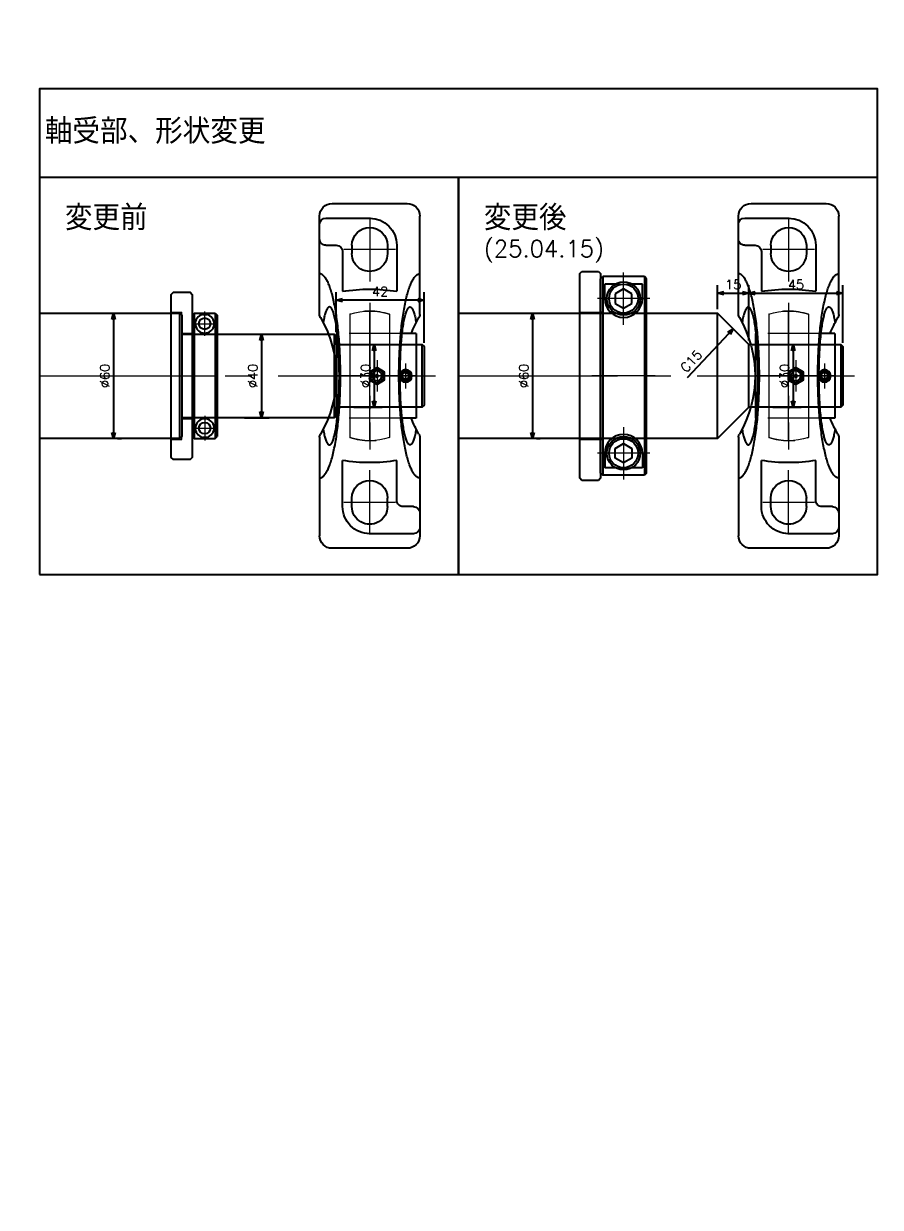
# Model space of a CAD drawing. Header units: millimetres. Extents: x -8731 to 85711, y -14522 to 31379.
# Drawn here: x 37016 to 37426, y 3893 to 4460 of the extents above; entities that cross this region are included whole.
import ezdxf
from ezdxf import colors
from ezdxf.entities.mleader import LeaderData, LeaderLine
from ezdxf.enums import TextEntityAlignment as Align
from ezdxf.math import Vec2, Vec3

# ---------------------------------------------------------------- set-up
doc = ezdxf.new("R2010")
doc.units = ezdxf.units.MM
doc.header["$LTSCALE"] = 4
doc.header["$PDMODE"] = 99
doc.header["$PDSIZE"] = 1
doc.linetypes.add('CENTER2', pattern=[28.575, 19.05, -3.175, 3.175, -3.175])
doc.linetypes.add('HIDDEN', pattern=[9.525, 6.35, -3.175])
for name, color, linetype, lineweight in [('01_NORMAL', 7, 'Continuous', 25), ('04_HIDDEN', 2, 'HIDDEN', 13), ('05_CENTER', 4, 'CENTER2', 13), ('07_TEXT', 3, 'Continuous', 13), ('08_DIM', 3, 'Continuous', 13)]:
    doc.layers.add(name, color=color, linetype=linetype, lineweight=lineweight)
doc.layers.add('10_DRAFT', color=8, linetype='Continuous', lineweight=0, plot=False)
doc.styles.add('KSS_TXT', font='txt.shx', dxfattribs={"bigfont": 'extfont2.shx'})
doc.styles.get("Standard").update_dxf_attribs({"font": 'txt.shx', "bigfont": 'extfont2.shx'})
doc.dimstyles.new('KSS_DIM', dxfattribs={"dimscale": 3, "dimtxt": 3, "dimasz": 2.5, "dimexe": 1.25, "dimexo": 0.625, "dimtad": 1, "dimdsep": 46, "dimtxsty": 'KSS_TXT', "dimblk": 'OPEN30', "dimcen": 0, "dimazin": 2, "dimtfac": 0.75, "dimtmove": 0, "dimatfit": 3, "dimldrblk": 'OPEN30', "dimfxl": 1, "dimtolj": 1, "dimarcsym": 0})

# ---------------------------------------------------------------- blocks, each defined once
blk = doc.blocks.new('AM_BALLOON1')
at = {"transparency": 16777216}
blk.add_circle((0, 0), 5, dxfattribs=at)
blk.add_attdef('B_NUMBER', text='', height=3, dxfattribs=at).set_placement((0, 0), align=Align.MIDDLE_CENTER)
blk = doc.blocks.new('_OPEN')
at = {"color": 0, "linetype": 'ByBlock'}
for p, q in [((-1, 0.167), (0, 0)), ((0, 0), (-1, -0.167)), ((0, 0), (-1, 0))]:
    blk.add_line(p, q, dxfattribs=at)
blk = doc.blocks.new('MUCAP206Jc_1_1_1')
at = {"color": 0}
for p, q in [((-29.39, 24), (-76.5, 24)), ((29.39, 24), (76.5, 24)), ((-82.5, 18), (-82.5, -18)), ((-75.5, 21), (-75.5, 0)), ((-62.5, 21), (-62.5, 16)), ((82.5, -18), (82.5, 18)), ((-59.5, 13), (-40.48, 13)), ((-20.25, 15.9), (20.25, 15.9)), ((-20.25, 15.53), (-20.25, 15.9)), ((20.25, 15.53), (20.25, 15.9)), ((62.5, 13), (40.48, 13)), ((-62.5, 8.5), (-58.5, 8.5)), ((62.5, 8.5), (58.5, 8.5)), ((75.5, -21), (75.5, 0)), ((-62.5, -8.5), (-58.5, -8.5)), ((62.5, -8.5), (58.5, -8.5)), ((-62.5, -13), (-40.48, -13)), ((-20.25, -22.2), (-20.25, -15.53)), ((20.25, -22.2), (20.25, -15.53)), ((59.5, -13), (40.48, -13)), ((62.5, -21), (62.5, -16)), ((-20.25, -22.2), (20.25, -22.2)), ((-29.39, -24), (-76.5, -24)), ((29.39, -24), (76.5, -24))]:
    blk.add_line(p, q, dxfattribs=at)
for points in [[(-2.02, 0), (-4.04, -3.5), (-2.02, -7), (2.02, -7), (4.04, -3.5), (2.02, 0)], [(-0.87, -15.7), (-1.73, -17.2), (-0.87, -18.7), (0.87, -18.7), (1.73, -17.2), (0.87, -15.7)]]:
    blk.add_lwpolyline(points, close=True, dxfattribs=at)
for points in [[(48.83, 24, 0), (48.82, 23.75, 0), (48.77, 23.51, 0), (48.7, 23.26, 0), (48.6, 23.02, 0), (48.46, 22.78, 0), (48.3, 22.53, 0), (48.11, 22.29, 0), (47.89, 22.05, 0), (47.64, 21.81, 0), (47.37, 21.57, 0), (47.06, 21.33, 0), (46.73, 21.1, 0), (46.37, 20.86, 0), (45.98, 20.63, 0), (45.56, 20.4, 0), (45.11, 20.17, 0), (44.64, 19.95, 0), (44.14, 19.72, 0), (43.62, 19.5, 0), (43.07, 19.29, 0), (42.49, 19.07, 0), (41.88, 18.86, 0), (41.26, 18.65, 0), (40.6, 18.44, 0), (39.92, 18.24, 0), (39.22, 18.04, 0), (38.5, 17.85, 0), (37.75, 17.66, 0), (36.98, 17.47, 0), (36.18, 17.28, 0), (35.37, 17.11, 0), (34.53, 16.93, 0), (33.67, 16.76, 0), (32.79, 16.59, 0), (31.9, 16.43, 0), (30.98, 16.27, 0), (30.04, 16.12, 0), (29.09, 15.97, 0), (28.12, 15.82, 0), (27.13, 15.68, 0), (26.12, 15.55, 0), (25.1, 15.42, 0), (24.07, 15.3, 0), (23.02, 15.18, 0), (21.96, 15.07, 0), (20.88, 14.96, 0), (19.79, 14.86, 0), (18.69, 14.76, 0), (17.57, 14.67, 0), (16.45, 14.58, 0), (15.32, 14.51, 0), (14.17, 14.43, 0), (13.02, 14.36, 0), (11.87, 14.3, 0), (10.7, 14.24, 0), (9.53, 14.19, 0), (8.35, 14.15, 0), (7.17, 14.11, 0), (5.98, 14.07, 0), (4.79, 14.05, 0), (3.59, 14.03, 0), (2.4, 14.01, 0), (1.2, 14, 0), (0, 14, 0), (-1.2, 14, 0), (-2.4, 14.01, 0), (-3.59, 14.03, 0), (-4.79, 14.05, 0), (-5.98, 14.07, 0), (-7.17, 14.11, 0), (-8.35, 14.15, 0), (-9.53, 14.19, 0), (-10.7, 14.24, 0), (-11.87, 14.3, 0), (-13.02, 14.36, 0), (-14.17, 14.43, 0), (-15.32, 14.51, 0), (-16.45, 14.58, 0), (-17.57, 14.67, 0), (-18.69, 14.76, 0), (-19.79, 14.86, 0), (-20.88, 14.96, 0), (-21.96, 15.07, 0), (-23.02, 15.18, 0), (-24.07, 15.3, 0), (-25.1, 15.42, 0), (-26.12, 15.55, 0), (-27.13, 15.68, 0), (-28.12, 15.82, 0), (-29.09, 15.97, 0), (-30.04, 16.12, 0), (-30.98, 16.27, 0), (-31.9, 16.43, 0), (-32.79, 16.59, 0), (-33.67, 16.76, 0), (-34.53, 16.93, 0), (-35.37, 17.11, 0), (-36.18, 17.28, 0), (-36.98, 17.47, 0), (-37.75, 17.66, 0), (-38.5, 17.85, 0), (-39.22, 18.04, 0), (-39.92, 18.24, 0), (-40.6, 18.44, 0), (-41.26, 18.65, 0), (-41.88, 18.86, 0), (-42.49, 19.07, 0), (-43.07, 19.29, 0), (-43.62, 19.5, 0), (-44.14, 19.72, 0), (-44.64, 19.95, 0), (-45.11, 20.17, 0), (-45.56, 20.4, 0), (-45.98, 20.63, 0), (-46.37, 20.86, 0), (-46.73, 21.1, 0), (-47.06, 21.33, 0), (-47.37, 21.57, 0), (-47.64, 21.81, 0), (-47.89, 22.05, 0), (-48.11, 22.29, 0), (-48.3, 22.53, 0), (-48.46, 22.78, 0), (-48.6, 23.02, 0), (-48.7, 23.26, 0), (-48.77, 23.51, 0), (-48.82, 23.75, 0), (-48.83, 24, 0)], [(25.5, 22.27, 0), (26.23, 22.14, 0), (26.92, 22, 0), (27.57, 21.87, 0), (28.2, 21.73, 0), (28.78, 21.58, 0), (29.33, 21.43, 0), (29.85, 21.28, 0), (30.33, 21.13, 0), (30.77, 20.98, 0), (31.17, 20.82, 0), (31.53, 20.66, 0), (31.86, 20.5, 0), (32.14, 20.34, 0), (32.38, 20.18, 0), (32.59, 20.01, 0), (32.75, 19.85, 0), (32.87, 19.68, 0), (32.95, 19.51, 0), (33, 19.35, 0), (32.99, 19.18, 0), (32.95, 19.01, 0), (32.87, 18.85, 0), (32.75, 18.68, 0), (32.58, 18.51, 0), (32.38, 18.35, 0), (32.13, 18.19, 0), (31.85, 18.02, 0), (31.52, 17.86, 0), (31.16, 17.7, 0), (30.75, 17.55, 0), (30.31, 17.39, 0), (29.83, 17.24, 0), (29.32, 17.09, 0), (28.76, 16.94, 0), (28.18, 16.8, 0), (27.55, 16.66, 0), (26.89, 16.52, 0), (26.2, 16.39, 0), (25.48, 16.26, 0), (24.72, 16.13, 0), (23.94, 16.01, 0), (23.12, 15.89, 0), (22.28, 15.77, 0), (21.4, 15.66, 0), (20.5, 15.56, 0), (19.58, 15.45, 0), (18.63, 15.36, 0), (17.66, 15.27, 0), (16.66, 15.18, 0), (15.65, 15.1, 0), (14.61, 15.02, 0), (13.56, 14.95, 0), (12.49, 14.88, 0), (11.4, 14.82, 0), (10.3, 14.77, 0), (9.19, 14.72, 0), (8.07, 14.67, 0), (6.93, 14.64, 0), (5.79, 14.6, 0), (4.64, 14.58, 0), (3.49, 14.56, 0), (2.33, 14.54, 0), (1.16, 14.53, 0), (0, 14.53, 0), (-1.16, 14.53, 0), (-2.33, 14.54, 0), (-3.49, 14.56, 0), (-4.64, 14.58, 0), (-5.79, 14.6, 0), (-6.93, 14.64, 0), (-8.07, 14.67, 0), (-9.19, 14.72, 0), (-10.3, 14.77, 0), (-11.4, 14.82, 0), (-12.49, 14.88, 0), (-13.56, 14.95, 0), (-14.61, 15.02, 0), (-15.65, 15.1, 0), (-16.66, 15.18, 0), (-17.66, 15.27, 0), (-18.63, 15.36, 0), (-19.58, 15.45, 0), (-20.5, 15.56, 0), (-21.4, 15.66, 0), (-22.28, 15.77, 0), (-23.12, 15.89, 0), (-23.94, 16.01, 0), (-24.72, 16.13, 0), (-25.48, 16.26, 0), (-26.2, 16.39, 0), (-26.89, 16.52, 0), (-27.55, 16.66, 0), (-28.18, 16.8, 0), (-28.76, 16.94, 0), (-29.32, 17.09, 0), (-29.83, 17.24, 0), (-30.31, 17.39, 0), (-30.75, 17.55, 0), (-31.16, 17.7, 0), (-31.52, 17.86, 0), (-31.85, 18.02, 0), (-32.13, 18.19, 0), (-32.38, 18.35, 0), (-32.58, 18.51, 0), (-32.75, 18.68, 0), (-32.87, 18.85, 0), (-32.95, 19.01, 0), (-32.99, 19.18, 0), (-33, 19.35, 0), (-32.95, 19.51, 0), (-32.87, 19.68, 0), (-32.75, 19.85, 0), (-32.59, 20.01, 0), (-32.38, 20.18, 0), (-32.14, 20.34, 0), (-31.86, 20.5, 0), (-31.53, 20.66, 0), (-31.17, 20.82, 0), (-30.77, 20.98, 0), (-30.33, 21.13, 0), (-29.85, 21.28, 0), (-29.33, 21.43, 0), (-28.78, 21.58, 0), (-28.2, 21.73, 0), (-27.57, 21.87, 0), (-26.92, 22, 0), (-26.23, 22.14, 0), (-25.5, 22.27, 0)], [(48.83, -24, 0), (48.82, -23.75, 0), (48.77, -23.51, 0), (48.7, -23.26, 0), (48.6, -23.02, 0), (48.46, -22.78, 0), (48.3, -22.53, 0), (48.11, -22.29, 0), (47.89, -22.05, 0), (47.64, -21.81, 0), (47.37, -21.57, 0), (47.06, -21.33, 0), (46.73, -21.1, 0), (46.37, -20.86, 0), (45.98, -20.63, 0), (45.56, -20.4, 0), (45.11, -20.17, 0), (44.64, -19.95, 0), (44.14, -19.72, 0), (43.62, -19.5, 0), (43.07, -19.29, 0), (42.49, -19.07, 0), (41.88, -18.86, 0), (41.26, -18.65, 0), (40.6, -18.44, 0), (39.92, -18.24, 0), (39.22, -18.04, 0), (38.5, -17.85, 0), (37.75, -17.66, 0), (36.98, -17.47, 0), (36.18, -17.28, 0), (35.37, -17.11, 0), (34.53, -16.93, 0), (33.67, -16.76, 0), (32.79, -16.59, 0), (31.9, -16.43, 0), (30.98, -16.27, 0), (30.04, -16.12, 0), (29.09, -15.97, 0), (28.12, -15.82, 0), (27.13, -15.69, 0), (26.12, -15.55, 0), (25.1, -15.42, 0), (24.07, -15.3, 0), (23.02, -15.18, 0), (21.96, -15.07, 0), (20.88, -14.96, 0), (19.79, -14.86, 0), (18.69, -14.76, 0), (17.57, -14.67, 0), (16.45, -14.59, 0), (15.32, -14.51, 0), (14.17, -14.43, 0), (13.02, -14.36, 0), (11.87, -14.3, 0), (10.7, -14.24, 0), (9.53, -14.19, 0), (8.35, -14.15, 0), (7.17, -14.11, 0), (5.98, -14.08, 0), (4.79, -14.05, 0), (3.59, -14.03, 0), (2.4, -14.01, 0), (1.2, -14, 0), (0, -14, 0), (-1.2, -14, 0), (-2.4, -14.01, 0), (-3.59, -14.03, 0), (-4.79, -14.05, 0), (-5.98, -14.08, 0), (-7.17, -14.11, 0), (-8.35, -14.15, 0), (-9.53, -14.19, 0), (-10.7, -14.24, 0), (-11.87, -14.3, 0), (-13.02, -14.36, 0), (-14.17, -14.43, 0), (-15.32, -14.51, 0), (-16.45, -14.59, 0), (-17.57, -14.67, 0), (-18.69, -14.76, 0), (-19.79, -14.86, 0), (-20.88, -14.96, 0), (-21.96, -15.07, 0), (-23.02, -15.18, 0), (-24.07, -15.3, 0), (-25.1, -15.42, 0), (-26.12, -15.55, 0), (-27.13, -15.69, 0), (-28.12, -15.82, 0), (-29.09, -15.97, 0), (-30.04, -16.12, 0), (-30.98, -16.27, 0), (-31.9, -16.43, 0), (-32.79, -16.59, 0), (-33.67, -16.76, 0), (-34.53, -16.93, 0), (-35.37, -17.11, 0), (-36.18, -17.28, 0), (-36.98, -17.47, 0), (-37.75, -17.66, 0), (-38.5, -17.85, 0), (-39.22, -18.04, 0), (-39.92, -18.24, 0), (-40.6, -18.44, 0), (-41.26, -18.65, 0), (-41.88, -18.86, 0), (-42.49, -19.07, 0), (-43.07, -19.29, 0), (-43.62, -19.5, 0), (-44.14, -19.72, 0), (-44.64, -19.95, 0), (-45.11, -20.17, 0), (-45.56, -20.4, 0), (-45.98, -20.63, 0), (-46.37, -20.86, 0), (-46.73, -21.1, 0), (-47.06, -21.33, 0), (-47.37, -21.57, 0), (-47.64, -21.81, 0), (-47.89, -22.05, 0), (-48.11, -22.29, 0), (-48.3, -22.53, 0), (-48.46, -22.78, 0), (-48.6, -23.02, 0), (-48.7, -23.26, 0), (-48.77, -23.51, 0), (-48.82, -23.75, 0), (-48.83, -24, 0)], [(25.5, -22.27, 0), (26.23, -22.14, 0), (26.92, -22, 0), (27.57, -21.87, 0), (28.2, -21.73, 0), (28.78, -21.58, 0), (29.33, -21.43, 0), (29.85, -21.28, 0), (30.33, -21.13, 0), (30.77, -20.98, 0), (31.17, -20.82, 0), (31.53, -20.66, 0), (31.86, -20.5, 0), (32.14, -20.34, 0), (32.38, -20.18, 0), (32.59, -20.01, 0), (32.75, -19.85, 0), (32.87, -19.68, 0), (32.95, -19.51, 0), (33, -19.35, 0), (32.99, -19.18, 0), (32.95, -19.01, 0), (32.87, -18.85, 0), (32.75, -18.68, 0), (32.58, -18.51, 0), (32.38, -18.35, 0), (32.13, -18.19, 0), (31.85, -18.02, 0), (31.52, -17.86, 0), (31.16, -17.71, 0), (30.75, -17.55, 0), (30.31, -17.39, 0), (29.83, -17.24, 0), (29.32, -17.09, 0), (28.76, -16.95, 0), (28.18, -16.8, 0), (27.55, -16.66, 0), (26.89, -16.52, 0), (26.2, -16.39, 0), (25.48, -16.26, 0), (24.72, -16.13, 0), (23.94, -16.01, 0), (23.12, -15.89, 0), (22.28, -15.77, 0), (21.4, -15.66, 0), (20.5, -15.56, 0), (19.58, -15.45, 0), (18.63, -15.36, 0), (17.66, -15.27, 0), (16.66, -15.18, 0), (15.65, -15.1, 0), (14.61, -15.02, 0), (13.56, -14.95, 0), (12.49, -14.88, 0), (11.4, -14.82, 0), (10.3, -14.77, 0), (9.19, -14.72, 0), (8.07, -14.68, 0), (6.93, -14.64, 0), (5.79, -14.6, 0), (4.64, -14.58, 0), (3.49, -14.56, 0), (2.33, -14.54, 0), (1.16, -14.53, 0), (0, -14.53, 0), (-1.16, -14.53, 0), (-2.33, -14.54, 0), (-3.49, -14.56, 0), (-4.64, -14.58, 0), (-5.79, -14.6, 0), (-6.93, -14.64, 0), (-8.07, -14.68, 0), (-9.19, -14.72, 0), (-10.3, -14.77, 0), (-11.4, -14.82, 0), (-12.49, -14.88, 0), (-13.56, -14.95, 0), (-14.61, -15.02, 0), (-15.65, -15.1, 0), (-16.66, -15.18, 0), (-17.66, -15.27, 0), (-18.63, -15.36, 0), (-19.58, -15.45, 0), (-20.5, -15.56, 0), (-21.4, -15.66, 0), (-22.28, -15.77, 0), (-23.12, -15.89, 0), (-23.94, -16.01, 0), (-24.72, -16.13, 0), (-25.48, -16.26, 0), (-26.2, -16.39, 0), (-26.89, -16.52, 0), (-27.55, -16.66, 0), (-28.18, -16.8, 0), (-28.76, -16.95, 0), (-29.32, -17.09, 0), (-29.83, -17.24, 0), (-30.31, -17.39, 0), (-30.75, -17.55, 0), (-31.16, -17.71, 0), (-31.52, -17.86, 0), (-31.85, -18.02, 0), (-32.13, -18.19, 0), (-32.38, -18.35, 0), (-32.58, -18.51, 0), (-32.75, -18.68, 0), (-32.87, -18.85, 0), (-32.95, -19.01, 0), (-32.99, -19.18, 0), (-33, -19.35, 0), (-32.95, -19.51, 0), (-32.87, -19.68, 0), (-32.75, -19.85, 0), (-32.59, -20.01, 0), (-32.38, -20.18, 0), (-32.14, -20.34, 0), (-31.86, -20.5, 0), (-31.53, -20.66, 0), (-31.17, -20.82, 0), (-30.77, -20.98, 0), (-30.33, -21.13, 0), (-29.85, -21.28, 0), (-29.33, -21.43, 0), (-28.78, -21.58, 0), (-28.2, -21.73, 0), (-27.57, -21.87, 0), (-26.92, -22, 0), (-26.23, -22.14, 0), (-25.5, -22.27, 0)]]:
    blk.add_polyline3d(points, dxfattribs=at)
for centre, radius in [((0, -3.5), 3.3), ((0, -3.5), 2.4), ((0, -3.5), 0.555), ((0, -17.2), 3), ((0, -17.2), 2.45)]:
    blk.add_circle(centre, radius, dxfattribs=at)
for centre, radius, start, end in [((-76.5, 18), 6, 90, 180), ((-72.5, 21), 3, 90, 180), ((-65.5, 21), 3, 0, 90), ((-29.39, 21), 3, 59.5497, 90), ((0, 71), 55, 239.5497, 300.4503), ((29.39, 21), 3, 90, 120.4503), ((76.5, 18), 6, 0, 90), ((-59.5, 16), 3, 180, 270), ((41.5, 0), 83, 170.9889, 189.0111), ((-41.5, 0), 83, 350.9889, 9.0111), ((62.5, 0), 13, 0, 90), ((-62.5, 0), 8.5, 90, 270), ((-58.5, 0), 8.5, 270, 90), ((58.5, 0), 8.5, 90, 270), ((62.5, 0), 8.5, 270, 90), ((-62.5, 0), 13, 180, 270), ((59.5, -16), 3, 0, 90), ((-76.5, -18), 6, 180, 270), ((0, -71), 55, 111.6035, 120.4503), ((0, -71), 55, 59.5497, 68.3965), ((65.5, -21), 3, 180, 270), ((72.5, -21), 3, 270, 0), ((76.5, -18), 6, 270, 0), ((-29.39, -21), 3, 270, 300.4503), ((29.39, -21), 3, 239.5497, 270)]:
    blk.add_arc(centre, radius, start, end, dxfattribs=at)
at = {"layer": '04_HIDDEN', "color": 0}
for p, q in [((-20.25, -15.53), (-20.25, 15.53)), ((-15, -22.2), (-15, 15.9)), ((15, -22.2), (15, 15.9)), ((20.25, -15.53), (20.25, 15.53))]:
    blk.add_line(p, q, dxfattribs=at)
at = {"layer": '05_CENTER', "color": 0}
for p, q in [((-60.5, -12.34), (-60.5, 12.34)), ((60.5, -12.34), (60.5, 12.34)), ((-75.83, 0), (-45.17, 0)), ((75.83, 0), (45.17, 0)), ((-7.51, -3.5), (7.51, -3.5)), ((-6, -17.2), (6, -17.2))]:
    blk.add_line(p, q, dxfattribs=at)
at = {"layer": '10_DRAFT'}
for p, q in [((0, -22.2), (0, 15.9)), ((-29.51, 9.5), (29.51, 9.5)), ((31, 0), (-31, 0)), ((-29.51, -9.5), (29.51, -9.5))]:
    blk.add_line(p, q, dxfattribs=at)
for start, end in [(162.1545, 197.8455), (342.1545, 17.8455)]:
    blk.add_arc((0, 0), 31, start, end, dxfattribs=at)
blk = doc.blocks.new('_Open30')
at = {"color": 0, "linetype": 'ByBlock', "lineweight": -2}
for p, q in [((-1, 0.27), (0, 0)), ((0, 0), (-1, -0.27)), ((0, 0), (-1, 0))]:
    blk.add_line(p, q, dxfattribs=at)
blk = doc.blocks.new('*D4411')
at = {"layer": '08_DIM', "color": 0, "lineweight": -2, "transparency": 16777216}
for p, q in [((37121.61, 4311.23), (37133.44, 4311.23)), ((37129.69, 4308.23), (37129.69, 4274.23)), ((37121.61, 4271.23), (37133.44, 4271.23))]:
    blk.add_line(p, q, dxfattribs=at)
at = {"layer": 'Defpoints', "color": 0, "transparency": 16777216}
for p in [(37119.73, 4311.23), (37119.73, 4271.23), (37129.69, 4271.23)]:
    blk.add_point(p, dxfattribs=at)
at = {"layer": '08_DIM', "color": 0, "lineweight": -2, "transparency": 16777216, "xscale": 3, "yscale": 3, "zscale": 3}
for p, rotation in [((37129.69, 4311.23), 90), ((37129.69, 4271.23), 270)]:
    blk.add_blockref('_Open30', p, dxfattribs=dict(at, rotation=rotation))
at = {"layer": '08_DIM', "color": 0, "transparency": 16777216, "insert": (37125.56, 4291.23), "char_height": 4.5, "attachment_point": 5, "rotation": 90, "style": 'KSS_TXT'}
blk.add_mtext('\\A1;%%C40', dxfattribs=at)
blk = doc.blocks.new('*D4412')
at = {"layer": '08_DIM', "color": 0, "lineweight": -2, "transparency": 16777216}
for p, q in [((37058.89, 4318.23), (37058.89, 4264.23)), ((37060.77, 4321.23), (37062.64, 4321.23)), ((37060.77, 4261.23), (37062.64, 4261.23))]:
    blk.add_line(p, q, dxfattribs=at)
at = {"layer": 'Defpoints', "color": 0, "transparency": 16777216}
for p in [(37058.89, 4321.23), (37058.89, 4261.23), (37058.89, 4261.23)]:
    blk.add_point(p, dxfattribs=at)
at = {"layer": '08_DIM', "color": 0, "lineweight": -2, "transparency": 16777216, "xscale": 3, "yscale": 3, "zscale": 3}
for p, rotation in [((37058.89, 4321.23), 90), ((37058.89, 4261.23), 270)]:
    blk.add_blockref('_Open30', p, dxfattribs=dict(at, rotation=rotation))
at = {"layer": '08_DIM', "color": 0, "transparency": 16777216, "insert": (37054.77, 4291.23), "char_height": 4.5, "attachment_point": 5, "rotation": 90, "style": 'KSS_TXT'}
blk.add_mtext('\\A1;%%C60', dxfattribs=at)
blk = doc.blocks.new('*D4413')
at = {"layer": '08_DIM', "color": 0, "lineweight": -2, "transparency": 16777216}
for p, q in [((37165.53, 4312.11), (37165.53, 4331.23)), ((37204.53, 4327.48), (37168.53, 4327.48)), ((37207.53, 4307.11), (37207.53, 4331.23))]:
    blk.add_line(p, q, dxfattribs=at)
at = {"layer": 'Defpoints', "color": 0, "transparency": 16777216}
for p in [(37165.53, 4327.48), (37165.53, 4310.23), (37207.53, 4305.23)]:
    blk.add_point(p, dxfattribs=at)
at = {"layer": '08_DIM', "color": 0, "lineweight": -2, "transparency": 16777216, "xscale": 3, "yscale": 3, "zscale": 3, "rotation": 180}
blk.add_blockref('_Open30', (37165.53, 4327.48), dxfattribs=at)
at = {"layer": '08_DIM', "color": 0, "lineweight": -2, "transparency": 16777216, "xscale": 3, "yscale": 3, "zscale": 3}
blk.add_blockref('_Open30', (37207.53, 4327.48), dxfattribs=at)
at = {"layer": '08_DIM', "color": 0, "transparency": 16777216, "insert": (37186.53, 4331.61), "char_height": 4.5, "attachment_point": 5, "style": 'KSS_TXT'}
blk.add_mtext('\\A1;42', dxfattribs=at)
blk = doc.blocks.new('*D4417')
at = {"layer": '08_DIM', "color": 0, "lineweight": -2, "transparency": 16777216}
for p, q in [((37259.44, 4318.23), (37259.44, 4264.23)), ((37261.32, 4321.23), (37263.19, 4321.23)), ((37261.32, 4261.23), (37263.19, 4261.23))]:
    blk.add_line(p, q, dxfattribs=at)
at = {"layer": 'Defpoints', "color": 0, "transparency": 16777216}
for p in [(37259.44, 4321.23), (37259.44, 4261.23), (37259.44, 4261.23)]:
    blk.add_point(p, dxfattribs=at)
at = {"layer": '08_DIM', "color": 0, "lineweight": -2, "transparency": 16777216, "xscale": 3, "yscale": 3, "zscale": 3}
for p, rotation in [((37259.44, 4321.23), 90), ((37259.44, 4261.23), 270)]:
    blk.add_blockref('_Open30', p, dxfattribs=dict(at, rotation=rotation))
at = {"layer": '08_DIM', "color": 0, "transparency": 16777216, "insert": (37255.32, 4291.23), "char_height": 4.5, "attachment_point": 5, "rotation": 90, "style": 'KSS_TXT'}
blk.add_mtext('\\A1;%%C60', dxfattribs=at)
blk = doc.blocks.new('*D4418')
at = {"layer": '08_DIM', "color": 0, "lineweight": -2, "transparency": 16777216}
for p, q in [((37363.08, 4308.11), (37363.08, 4334.62)), ((37408.08, 4307.11), (37408.08, 4334.62)), ((37366.08, 4330.87), (37405.08, 4330.87))]:
    blk.add_line(p, q, dxfattribs=at)
at = {"layer": 'Defpoints', "color": 0, "transparency": 16777216}
for p in [(37408.08, 4330.87), (37363.08, 4306.23), (37408.08, 4305.23)]:
    blk.add_point(p, dxfattribs=at)
at = {"layer": '08_DIM', "color": 0, "lineweight": -2, "transparency": 16777216, "xscale": 3, "yscale": 3, "zscale": 3, "rotation": 180}
blk.add_blockref('_Open30', (37363.08, 4330.87), dxfattribs=at)
at = {"layer": '08_DIM', "color": 0, "lineweight": -2, "transparency": 16777216, "xscale": 3, "yscale": 3, "zscale": 3}
blk.add_blockref('_Open30', (37408.08, 4330.87), dxfattribs=at)
at = {"layer": '08_DIM', "color": 0, "transparency": 16777216, "insert": (37385.58, 4335), "char_height": 4.5, "attachment_point": 5, "style": 'KSS_TXT'}
blk.add_mtext('\\A1;45', dxfattribs=at)
blk = doc.blocks.new('*D4425')
at = {"layer": '08_DIM', "color": 0, "lineweight": -2, "transparency": 16777216}
for p, q in [((37173.97, 4306.23), (37187.48, 4306.23)), ((37183.73, 4303.23), (37183.73, 4279.23)), ((37173.97, 4276.23), (37187.48, 4276.23))]:
    blk.add_line(p, q, dxfattribs=at)
at = {"layer": 'Defpoints', "color": 0, "transparency": 16777216}
for p in [(37172.1, 4306.23), (37172.1, 4276.23), (37183.73, 4276.23)]:
    blk.add_point(p, dxfattribs=at)
at = {"layer": '08_DIM', "color": 0, "lineweight": -2, "transparency": 16777216, "xscale": 3, "yscale": 3, "zscale": 3}
for p, rotation in [((37183.73, 4306.23), 90), ((37183.73, 4276.23), 270)]:
    blk.add_blockref('_Open30', p, dxfattribs=dict(at, rotation=rotation))
at = {"layer": '08_DIM', "color": 0, "transparency": 16777216, "insert": (37179.61, 4291.23), "char_height": 4.5, "attachment_point": 5, "rotation": 90, "style": 'KSS_TXT'}
blk.add_mtext('\\A1;%%C30', dxfattribs=at)
blk = doc.blocks.new('*D4426')
at = {"layer": '08_DIM', "color": 0, "lineweight": -2, "transparency": 16777216}
for p, q in [((37374.52, 4306.23), (37388.03, 4306.23)), ((37384.28, 4303.23), (37384.28, 4279.23)), ((37374.52, 4276.23), (37388.03, 4276.23))]:
    blk.add_line(p, q, dxfattribs=at)
at = {"layer": 'Defpoints', "color": 0, "transparency": 16777216}
for p in [(37372.65, 4306.23), (37372.65, 4276.23), (37384.28, 4276.23)]:
    blk.add_point(p, dxfattribs=at)
at = {"layer": '08_DIM', "color": 0, "lineweight": -2, "transparency": 16777216, "xscale": 3, "yscale": 3, "zscale": 3}
for p, rotation in [((37384.28, 4306.23), 90), ((37384.28, 4276.23), 270)]:
    blk.add_blockref('_Open30', p, dxfattribs=dict(at, rotation=rotation))
at = {"layer": '08_DIM', "color": 0, "transparency": 16777216, "insert": (37380.16, 4291.23), "char_height": 4.5, "attachment_point": 5, "rotation": 90, "style": 'KSS_TXT'}
blk.add_mtext('\\A1;%%C30', dxfattribs=at)
blk = doc.blocks.new('*D4427')
at = {"layer": '08_DIM', "color": 0, "lineweight": -2, "transparency": 16777216}
for p, q in [((37348.08, 4323.11), (37348.08, 4334.62)), ((37363.08, 4308.11), (37363.08, 4334.62)), ((37351.08, 4330.87), (37360.08, 4330.87))]:
    blk.add_line(p, q, dxfattribs=at)
at = {"layer": 'Defpoints', "color": 0, "transparency": 16777216}
for p in [(37363.08, 4330.87), (37348.08, 4321.23), (37363.08, 4306.23)]:
    blk.add_point(p, dxfattribs=at)
at = {"layer": '08_DIM', "color": 0, "lineweight": -2, "transparency": 16777216, "xscale": 3, "yscale": 3, "zscale": 3, "rotation": 180}
blk.add_blockref('_Open30', (37348.08, 4330.87), dxfattribs=at)
at = {"layer": '08_DIM', "color": 0, "lineweight": -2, "transparency": 16777216, "xscale": 3, "yscale": 3, "zscale": 3}
blk.add_blockref('_Open30', (37363.08, 4330.87), dxfattribs=at)
at = {"layer": '08_DIM', "color": 0, "transparency": 16777216, "insert": (37355.58, 4335), "char_height": 4.5, "attachment_point": 5, "style": 'KSS_TXT'}
blk.add_mtext('\\A1;15', dxfattribs=at)
blk = doc.blocks.new('*D4428')
at = {"layer": '08_DIM', "color": 0, "lineweight": -2, "transparency": 16777216}
blk.add_line((37353.53, 4311.54), (37333.57, 4290.27), dxfattribs=at)
at = {"layer": 'Defpoints', "color": 0, "transparency": 16777216}
for p in [(37354.94, 4314.33), (37317.33, 4274.23), (37317.97, 4273.63)]:
    blk.add_point(p, dxfattribs=at)
at = {"layer": '08_DIM', "color": 0, "lineweight": -2, "transparency": 16777216, "xscale": 3, "yscale": 3, "zscale": 3, "rotation": 46.83732775338835}
blk.add_blockref('_Open30', (37355.58, 4313.73), dxfattribs=at)
at = {"layer": '08_DIM', "color": 0, "transparency": 16777216, "insert": (37335.44, 4298.29), "char_height": 4.5, "attachment_point": 5, "rotation": 46.8373, "style": 'KSS_TXT'}
blk.add_mtext('\\A1;C15', dxfattribs=at)
blk = doc.blocks.new('A$C62180693_1_1_1')
at = {"color": 0}
blk.add_lwpolyline([(10, 39), (10, -39), (9, -40), (1, -40), (0, -39), (0, 39), (1, 40), (9, 40)], close=True, dxfattribs=at)
at = {"layer": '04_HIDDEN'}
for p, q in [((0, 30.5), (5, 30.5)), ((5, -30.5), (5, 30.5)), ((5, 20.5), (10, 20.5)), ((5, -20.5), (10, -20.5)), ((0, -30.5), (5, -30.5))]:
    blk.add_line(p, q, dxfattribs=at)
at = {"layer": '10_DRAFT'}
blk.add_line((0, 0), (10, 0), dxfattribs=at)
blk = doc.blocks.new('SCSPJ40-12b_1_1')
at = {"color": 0}
for p, q in [((0, 29), (1, 30)), ((0, 29), (0, -29)), ((1, 30), (1, -30)), ((1, 30), (11, 30)), ((5.03, 29.39), (6.97, 29.39)), ((11, 30), (11, -30)), ((11, 30), (12, 29)), ((12, 29), (12, -29)), ((12, 0), (12, 0)), ((0, -29), (1, -30)), ((1, -30), (11, -30)), ((5.03, -29.39), (6.97, -29.39)), ((11, -30), (12, -29))]:
    blk.add_line(p, q, dxfattribs=at)
for centre in [(6, 25), (6, -25)]:
    blk.add_circle(centre, 2.75, dxfattribs=at)
for centre, start, end in [((6, 25), 102.4679, 77.5321), ((6, -25), 282.4679, 257.5321)]:
    blk.add_arc(centre, 4.5, start, end, dxfattribs=at)
at = {"layer": '04_HIDDEN', "color": 0}
for p, q in [((1, 20), (0, 21)), ((1, 20), (11, 20)), ((11, 20), (12, 21)), ((1, -20), (0, -21)), ((1, -20), (11, -20)), ((11, -20), (12, -21))]:
    blk.add_line(p, q, dxfattribs=at)
at = {"layer": '05_CENTER', "color": 0}
for p, q in [((6, 19.17), (6, 30.83)), ((0.17, 25), (11.83, 25)), ((6, -19.17), (6, -30.83)), ((0.17, -25), (11.83, -25))]:
    blk.add_line(p, q, dxfattribs=at)
at = {"layer": '10_DRAFT'}
blk.add_line((0, 0), (12, 0), dxfattribs=at)

msp = doc.modelspace()

# ---------------------------------------------------------------- linework, layer by layer
for p, q in [((37090.53089, 4321.23228), (37090.53089, 4261.23228)), ((37348.07931, 4261.23228), (37348.07931, 4321.23228)), ((37091.53089, 4311.23228), (37091.53089, 4271.23228)), ((37164.53089, 4311.23228), (37164.53089, 4271.23228)), ((37206.53089, 4306.23228), (37206.53089, 4276.23228)), ((37363.07931, 4276.23228), (37363.07931, 4306.23228)), ((37407.07931, 4306.23228), (37407.07931, 4276.23228))]:
    msp.add_line(p, q)
for points in [[(37023.48546, 4321.23228), (37090.53089, 4321.23228), (37091.53089, 4320.23228), (37091.53089, 4311.23228), (37164.53089, 4311.23228), (37165.53089, 4310.23228), (37165.53089, 4306.23228), (37206.53089, 4306.23228), (37207.53089, 4305.23228), (37207.53089, 4277.23228), (37206.53089, 4276.23228), (37165.53089, 4276.23228), (37165.53089, 4272.23228), (37164.53089, 4271.23228), (37091.53089, 4271.23228), (37091.53089, 4262.23228), (37090.53089, 4261.23228), (37023.48546, 4261.23228)], [(37224.03388, 4321.23228), (37291.07931, 4321.23228), (37348.07931, 4321.23228), (37363.07931, 4306.23228), (37407.07931, 4306.23228), (37408.07931, 4305.23228), (37408.07931, 4277.23228), (37407.07931, 4276.23228), (37363.07931, 4276.23228), (37348.07931, 4261.23228), (37291.07931, 4261.23228), (37224.03388, 4261.23228)]]:
    msp.add_lwpolyline(points)
at = {"layer": '01_NORMAL'}
for p, q in [((37282.07931, 4340.23228), (37283.07931, 4341.23228)), ((37282.07931, 4242.23228), (37282.07931, 4340.23228)), ((37283.07931, 4341.23228), (37291.07931, 4341.23228)), ((37291.07931, 4341.23228), (37292.07931, 4340.23228)), ((37292.07931, 4340.23228), (37292.07931, 4242.23228)), ((37292.07931, 4337.73228), (37293.07931, 4338.73228)), ((37313.07931, 4338.73228), (37293.07931, 4338.73228)), ((37293.07931, 4338.73228), (37293.07931, 4243.73228)), ((37314.07931, 4337.73228), (37313.07931, 4338.73228)), ((37313.07931, 4338.73228), (37313.07931, 4243.73228)), ((37292.07931, 4244.73228), (37292.07931, 4337.73228)), ((37294.07931, 4328.23228), (37294.07931, 4335.18965)), ((37299.13025, 4335.18965), (37294.07931, 4335.18965)), ((37312.07931, 4335.18965), (37307.02837, 4335.18965)), ((37312.07931, 4328.23228), (37312.07931, 4335.18965)), ((37314.07931, 4244.73228), (37314.07931, 4337.73228)), ((37303.07931, 4332.85108), (37299.07931, 4330.54168)), ((37299.07931, 4330.54168), (37299.07931, 4325.92288)), ((37307.07931, 4330.54168), (37303.07931, 4332.85108)), ((37307.07931, 4325.92288), (37307.07931, 4330.54168)), ((37299.07931, 4325.92288), (37303.07931, 4323.61348)), ((37303.07931, 4323.61348), (37307.07931, 4325.92288)), ((37294.07931, 4254.23228), (37294.07931, 4247.27491)), ((37299.07931, 4256.54168), (37303.07931, 4258.85108)), ((37299.07931, 4251.92288), (37299.07931, 4256.54168)), ((37303.07931, 4258.85108), (37307.07931, 4256.54168)), ((37307.07931, 4256.54168), (37307.07931, 4251.92288)), ((37312.07931, 4254.23228), (37312.07931, 4247.27491)), ((37303.07931, 4249.61348), (37299.07931, 4251.92288)), ((37307.07931, 4251.92288), (37303.07931, 4249.61348)), ((37292.07931, 4244.73228), (37293.07931, 4243.73228)), ((37313.07931, 4243.73228), (37293.07931, 4243.73228)), ((37299.13025, 4247.27491), (37294.07931, 4247.27491)), ((37312.07931, 4247.27491), (37307.02837, 4247.27491)), ((37314.07931, 4244.73228), (37313.07931, 4243.73228)), ((37283.07931, 4241.23228), (37282.07931, 4242.23228)), ((37291.07931, 4241.23228), (37283.07931, 4241.23228)), ((37292.07931, 4242.23228), (37291.07931, 4241.23228))]:
    msp.add_line(p, q, dxfattribs=at)
for centre, radius in [((37303.07931, 4328.23228), 8), ((37303.07931, 4328.23228), 6.96077), ((37303.07931, 4254.23228), 8), ((37303.07931, 4254.23228), 6.96077)]:
    msp.add_circle(centre, radius, dxfattribs=at)
for centre, start, end in [((37303.07931, 4328.23228), 180, 0), ((37303.07931, 4254.23228), 0, 180)]:
    msp.add_arc(centre, 9, start, end, dxfattribs=at)
at = {"layer": '04_HIDDEN'}
for p, q in [((37299.13025, 4335.18965), (37307.02837, 4335.18965)), ((37282.07931, 4321.73228), (37292.07931, 4321.73228)), ((37293.07931, 4321.23228), (37292.07931, 4322.23228)), ((37313.07931, 4321.23228), (37314.07931, 4322.23228)), ((37313.07931, 4321.23228), (37293.07931, 4321.23228)), ((37282.07931, 4260.73228), (37292.07931, 4260.73228)), ((37293.07931, 4261.23228), (37292.07931, 4260.23228)), ((37313.07931, 4261.23228), (37293.07931, 4261.23228)), ((37313.07931, 4261.23228), (37314.07931, 4260.23228)), ((37299.13025, 4247.27491), (37307.02837, 4247.27491))]:
    msp.add_line(p, q, dxfattribs=at)
at = {"layer": '04_HIDDEN', "ltscale": 0.5}
for p, q in [((37172.03089, 4320.74075), (37172.03089, 4261.72381)), ((37191.03089, 4320.74075), (37191.03089, 4261.72381)), ((37372.57931, 4320.74075), (37372.57931, 4261.72381)), ((37391.57931, 4320.74075), (37391.57931, 4261.72381))]:
    msp.add_line(p, q, dxfattribs=at)
for centre, start, end in [((37181.53089, 4291.23228), 72.1544823, 107.8455177), ((37382.07931, 4291.23228), 72.1544823, 107.8455177), ((37181.53089, 4291.23228), 252.1544823, 287.8455177), ((37382.07931, 4291.23228), 252.1544823, 287.8455177)]:
    msp.add_arc(centre, 31, start, end, dxfattribs=at)
at = {"layer": '05_CENTER'}
for p, q in [((37303.07931, 4315.7223), (37303.07931, 4340.74226)), ((37315.58929, 4328.23228), (37290.56933, 4328.23228)), ((37023.48546, 4291.23228), (37213.06963, 4291.23228)), ((37224.03388, 4291.23228), (37413.61804, 4291.23228)), ((37277.07931, 4291.23228), (37297.07931, 4291.23228)), ((37318.21509, 4291.23228), (37287.94353, 4291.23228)), ((37303.07931, 4266.74226), (37303.07931, 4241.7223)), ((37315.58929, 4254.23228), (37290.56933, 4254.23228))]:
    msp.add_line(p, q, dxfattribs=at)
at = {"layer": '05_CENTER', "ltscale": 0.5}
for p, q in [((37181.53089, 4326.16344), (37181.53089, 4255.99082)), ((37382.07931, 4326.16344), (37382.07931, 4255.99082))]:
    msp.add_line(p, q, dxfattribs=at)
at = {"layer": 'Defpoints'}
for points in [[(37023.48546, 4196.21016), (37424.5823, 4196.21016), (37424.5823, 4428.59811), (37023.48546, 4428.59811)], [(37023.48546, 4196.21016), (37224.03388, 4196.21016), (37224.03388, 4386.2544), (37023.48546, 4386.2544)], [(37224.03388, 4196.21016), (37424.5823, 4196.21016), (37424.5823, 4386.2544), (37224.03388, 4386.2544)]]:
    msp.add_lwpolyline(points, close=True, dxfattribs=at)

# ---------------------------------------------------------------- block references
at = {"color": 4, "xscale": -1, "rotation": 89.99999999999977}
for p in [(37181.53089, 4291.23228), (37382.07931, 4291.23228)]:
    msp.add_blockref('MUCAP206Jc_1_1_1', p, dxfattribs=at)
msp.add_blockref('A$C62180693_1_1_1', (37086.53089, 4291.23228))
at = {"color": 4}
msp.add_blockref('SCSPJ40-12b_1_1', (37096.53089, 4291.23228), dxfattribs=at)

# ---------------------------------------------------------------- texts
at = {"layer": '07_TEXT', "ltscale": 2, "attachment_point": 1}
for s, width, insert, char_height in [('軸受部、形状変更', 139.8645393, (37026.02607, 4414.30501), 12), ('変更前', 65.0227101, (37035.61661, 4372.92943), 12), ('変更後', 65.0227101, (37236.16503, 4372.92943), 12), ('(25.04.15)', 65.0227101, (37236.16503, 4356.12801), 8)]:
    msp.add_mtext_dynamic_manual_height_columns(s, width=width, gutter_width=15, heights=[21.31559], dxfattribs=dict(at, insert=insert, char_height=char_height))

# ---------------------------------------------------------------- dimensions: what is measured, and where the dimension line sits
at = {"layer": '08_DIM'}
for base, p1, p2, picture, middle in [((37165.53089, 4327.48071), (37207.53089, 4305.23228), (37165.53089, 4310.23228), '*D4413', (37186.53089, 4331.60571)), ((37363.07931, 4330.8713), (37348.07931, 4321.23228), (37363.07931, 4306.23228), '*D4427', (37355.57931, 4334.9963)), ((37408.07931, 4330.8713), (37363.07931, 4306.23228), (37408.07931, 4305.23228), '*D4418', (37385.57931, 4334.9963))]:
    dim = msp.add_linear_dim(base=base, p1=p1, p2=p2, dimstyle='KSS_DIM', override={"dimtxt": 1.5, "dimasz": 1}, dxfattribs=at)
    dim.commit()
    dim.dimension.update_dxf_attribs({"geometry": picture, "text_midpoint": middle})
for base, p1, p2, picture, middle in [((37058.89217, 4261.23228), (37058.89217, 4321.23228), (37058.89217, 4261.23228), '*D4412', (37054.76717, 4291.23228)), ((37259.44059, 4261.23228), (37259.44059, 4321.23228), (37259.44059, 4261.23228), '*D4417', (37255.31559, 4291.23228)), ((37129.6888, 4271.23228), (37119.73306, 4311.23228), (37119.73306, 4271.23228), '*D4411', (37125.5638, 4291.23228)), ((37183.73388, 4276.23228), (37172.09919, 4306.23228), (37172.09919, 4276.23228), '*D4425', (37179.60888, 4291.23228)), ((37384.2823, 4276.23228), (37372.64761, 4306.23228), (37372.64761, 4276.23228), '*D4426', (37380.1573, 4291.23228))]:
    dim = msp.add_linear_dim(base=base, p1=p1, p2=p2, angle=90, text='%%C<>', dimstyle='KSS_DIM', override={"dimtxt": 1.5, "dimasz": 1}, dxfattribs=at)
    dim.commit()
    dim.dimension.update_dxf_attribs({"geometry": picture, "text_midpoint": middle})
dim = msp.add_linear_dim(base=(37317.97112, 4273.6313), p1=(37354.94048, 4314.33139), p2=(37317.33229, 4274.23042), angle=226.8373278, text='C15', dimstyle='KSS_DIM', override={"dimtxt": 1.5, "dimasz": 1, "dimse1": 1, "dimse2": 1, "dimsd2": 1, "dimarcsym": 1}, dxfattribs=at)
dim.commit()
dim.dimension.update_dxf_attribs({"geometry": '*D4428', "text_midpoint": (37338.44679, 4295.46416), "dimtype": 161})

# ---------------------------------------------------------------- leaders
ml = msp.add_multileader_block('Standard', dxfattribs=at)
ml.set_content('AM_BALLOON1', color=256, scale=15)
ml.set_attribute('B_NUMBER', 'D', width=0)
ml.set_leader_properties(color=256, linetype='ByLayer', lineweight=-1)
ml.set_arrow_properties(name='OPEN')
ml.build(insert=Vec2(0, 0))
ml.multileader.update_dxf_attribs({"leader_type": 0, "has_dogleg": 0, "text_right_attachment_type": 6, "dogleg_length": 0, "arrow_head_size": 30, "scale": 15, "block_connection_type": 1})
ctx = ml.context
ctx.base_point, ctx.scale, ctx.char_height, ctx.arrow_head_size, ctx.landing_gap_size, ctx.plane_origin = Vec3(71378.15101, 6803.23474), 15, 60, 30, 30, Vec3(71378.15101, 6803.23474)
ctx.right_attachment, ctx.attachment_type = 6, 1
notes = []
notes.append((ctx, [(0, (0, 0, 0), (0, 0), (1, 0), 1, [])]))
ctx.block.insert = Vec3(71378.15101, 6803.23474)
ml = msp.add_multileader_block('Standard', dxfattribs=at)
ml.set_content('AM_BALLOON1', color=256, scale=8)
ml.set_attribute('B_NUMBER', 'BB', width=0)
ml.set_leader_properties(color=256, linetype='ByLayer', lineweight=-1)
ml.set_arrow_properties(name='OPEN')
ml.build(insert=Vec2(0, 0))
ml.multileader.update_dxf_attribs({"leader_type": 0, "has_dogleg": 0, "text_right_attachment_type": 6, "dogleg_length": 0, "arrow_head_size": 16, "scale": 8, "block_connection_type": 1})
ctx = ml.context
ctx.base_point, ctx.scale, ctx.char_height, ctx.arrow_head_size, ctx.landing_gap_size, ctx.plane_origin = Vec3(46325.59114, 4592.67863), 8, 32, 16, 16, Vec3(46325.59114, 4592.67863)
ctx.right_attachment, ctx.attachment_type = 6, 1
notes.append((ctx, [(0, (0, 0, 0), (0, 0), (1, 0), 1, [])]))
ctx.block.insert = Vec3(46325.59114, 4592.67863)
ml = msp.add_multileader_block('Standard', dxfattribs=at)
ml.set_content('AM_BALLOON1', color=256, scale=8)
ml.set_attribute('B_NUMBER', 'BH', width=0)
ml.set_leader_properties(color=256, linetype='ByLayer', lineweight=-1)
ml.set_arrow_properties(name='OPEN')
ml.build(insert=Vec2(0, 0))
ml.multileader.update_dxf_attribs({"leader_type": 0, "has_dogleg": 0, "text_right_attachment_type": 6, "dogleg_length": 0, "arrow_head_size": 16, "scale": 8, "block_connection_type": 1})
ctx = ml.context
ctx.base_point, ctx.scale, ctx.char_height, ctx.arrow_head_size, ctx.landing_gap_size, ctx.plane_origin = Vec3(46894.55259, 4592.54024), 8, 32, 16, 16, Vec3(46894.55259, 4592.54024)
ctx.right_attachment, ctx.attachment_type = 6, 1
notes.append((ctx, [(0, (0, 0, 0), (0, 0), (1, 0), 1, [])]))
ctx.block.insert = Vec3(46894.55259, 4592.54024)
ml = msp.add_multileader_block('Standard', dxfattribs=at)
ml.set_content('AM_BALLOON1', color=256, scale=8)
ml.set_attribute('B_NUMBER', 'BC', width=0)
ml.set_leader_properties(color=256, linetype='ByLayer', lineweight=-1)
ml.set_arrow_properties(name='OPEN')
ml.build(insert=Vec2(0, 0))
ml.multileader.update_dxf_attribs({"leader_type": 0, "has_dogleg": 0, "text_right_attachment_type": 6, "dogleg_length": 0, "arrow_head_size": 16, "scale": 8, "block_connection_type": 1})
ctx = ml.context
ctx.base_point, ctx.scale, ctx.char_height, ctx.arrow_head_size, ctx.landing_gap_size, ctx.plane_origin = Vec3(49608.5399, 4409.8042), 8, 32, 16, 16, Vec3(49608.5399, 4409.8042)
ctx.right_attachment, ctx.attachment_type = 6, 1
notes.append((ctx, [(0, (0, 0, 0), (0, 0), (1, 0), 1, [])]))
ctx.block.insert = Vec3(49608.5399, 4409.8042)
ml = msp.add_multileader_block('Standard', dxfattribs=at)
ml.set_content('AM_BALLOON1', color=256, scale=8)
ml.set_attribute('B_NUMBER', 'AS', width=0)
ml.set_leader_properties(color=256, linetype='ByLayer', lineweight=-1)
ml.set_arrow_properties(name='OPEN')
ml.build(insert=Vec2(0, 0))
ml.multileader.update_dxf_attribs({"leader_type": 0, "has_dogleg": 0, "text_right_attachment_type": 6, "dogleg_length": 0, "arrow_head_size": 16, "scale": 8, "block_connection_type": 1})
ctx = ml.context
ctx.base_point, ctx.scale, ctx.char_height, ctx.arrow_head_size, ctx.landing_gap_size, ctx.plane_origin = Vec3(49369.09934, 4301.67194), 8, 32, 16, 16, Vec3(49369.09934, 4301.67194)
ctx.right_attachment, ctx.attachment_type = 6, 1
notes.append((ctx, [(0, (0, 0, 0), (0, 0), (1, 0), 1, [])]))
ctx.block.insert = Vec3(49369.09934, 4301.67194)
ml = msp.add_multileader_block('Standard', dxfattribs=at)
ml.set_content('AM_BALLOON1', color=256, scale=8)
ml.set_attribute('B_NUMBER', 'BG', width=0)
ml.set_leader_properties(color=256, linetype='ByLayer', lineweight=-1)
ml.set_arrow_properties(name='OPEN')
ml.build(insert=Vec2(0, 0))
ml.multileader.update_dxf_attribs({"leader_type": 0, "has_dogleg": 0, "text_right_attachment_type": 6, "dogleg_length": 0, "arrow_head_size": 16, "scale": 8, "block_connection_type": 1})
ctx = ml.context
ctx.base_point, ctx.scale, ctx.char_height, ctx.arrow_head_size, ctx.landing_gap_size, ctx.plane_origin = Vec3(46157.19284, 4293.82122), 8, 32, 16, 16, Vec3(46157.19284, 4293.82122)
ctx.right_attachment, ctx.attachment_type = 6, 1
notes.append((ctx, [(0, (0, 0, 0), (0, 0), (1, 0), 1, [])]))
ctx.block.insert = Vec3(46157.19284, 4293.82122)
ml = msp.add_multileader_block('Standard', dxfattribs=at)
ml.set_content('AM_BALLOON1', color=256, scale=8)
ml.set_attribute('B_NUMBER', 'BE', width=0)
ml.set_leader_properties(color=256, linetype='ByLayer', lineweight=-1)
ml.set_arrow_properties(name='OPEN')
ml.build(insert=Vec2(0, 0))
ml.multileader.update_dxf_attribs({"leader_type": 0, "has_dogleg": 0, "text_right_attachment_type": 6, "dogleg_length": 0, "arrow_head_size": 16, "scale": 8, "block_connection_type": 1})
ctx = ml.context
ctx.base_point, ctx.scale, ctx.char_height, ctx.arrow_head_size, ctx.landing_gap_size, ctx.plane_origin = Vec3(49372.90878, 4160.77942), 8, 32, 16, 16, Vec3(49372.90878, 4160.77942)
ctx.right_attachment, ctx.attachment_type = 6, 1
notes.append((ctx, [(0, (0, 0, 0), (0, 0), (1, 0), 1, [])]))
ctx.block.insert = Vec3(49372.90878, 4160.77942)
for ctx, leaders in notes:
    for number, flags, end, landing, length, lines in leaders:
        leader = LeaderData()
        leader.index, (leader.has_last_leader_line, leader.has_dogleg_vector, leader.attachment_direction) = number, flags
        leader.last_leader_point, leader.dogleg_vector, leader.dogleg_length = Vec3(end), Vec3(landing), length
        for number, points, colour, breaks in lines:
            line = LeaderLine()
            line.index, line.vertices, line.color, line.breaks = number, Vec3.list(points), colors.encode_raw_color(colour), breaks
            leader.lines.append(line)
        ctx.leaders.append(leader)

doc.saveas('drawing.dxf')
